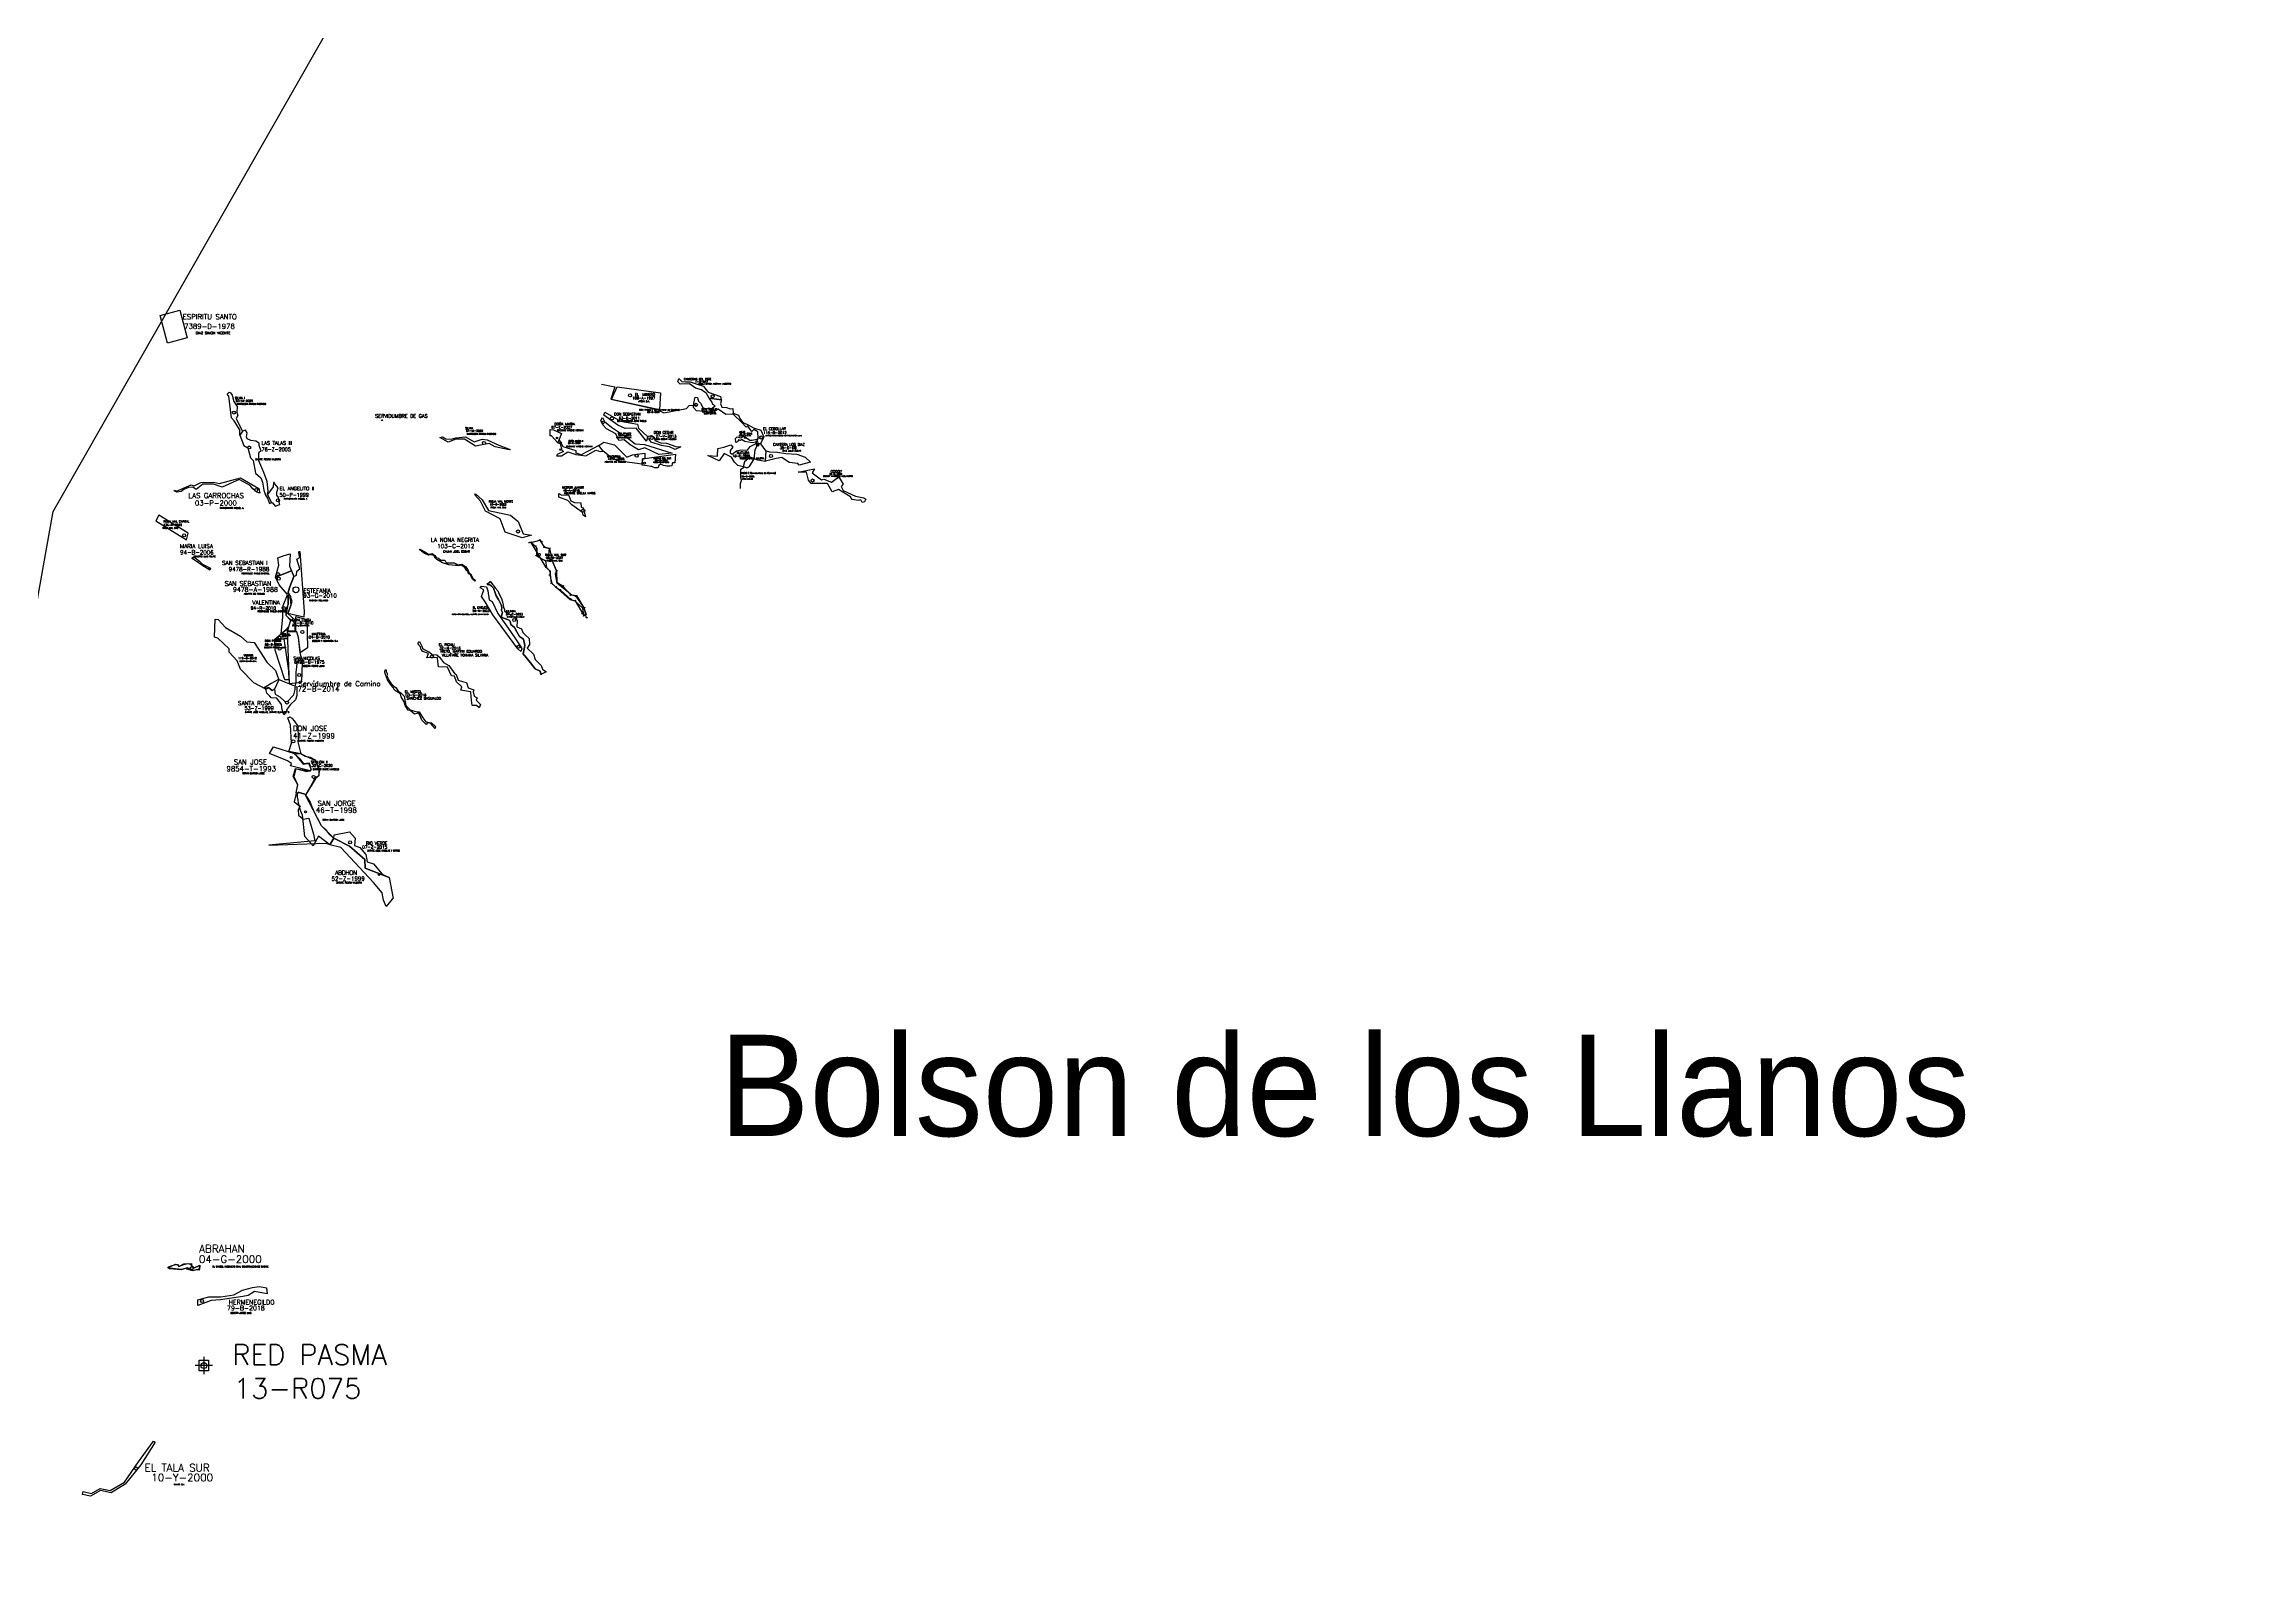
# Model space of a CAD drawing. Header units: metres. Extents: x -4406421 to 6012633, y 6449185 to 13337258.
# Drawn here: x 3409947 to 3453502, y 6719627 to 6749711 of the extents above; entities that cross this region are included whole.
import ezdxf

# ---------------------------------------------------------------- set-up
doc = ezdxf.new("R2010")
doc.units = ezdxf.units.M
doc.header["$LTSCALE"] = 20
doc.header["$MEASUREMENT"] = 0
for name, color, linetype in [('CANTERAS', 6, 'CONTINUOUS'), ('CANTERAS-SC', 6, 'CONTINUOUS'), ('LINEA DE RIVERA', 160, 'CONTINUOUS'), ('MANIFEST-TEMP', 3, 'CONTINUOUS'), ('P.A.S.M.A puntos', 241, 'CONTINUOUS'), ('SERVIDUMBRE', 44, 'CONTINUOUS'), ('ZONAS', 5, 'CONTINUOUS')]:
    doc.layers.add(name, color=color, linetype=linetype)
doc.styles.add('ROMANS', font='romans.shx', dxfattribs={"oblique": 1.17516e-08, "height": 3})

msp = doc.modelspace()

# ---------------------------------------------------------------- linework, layer by layer
at = {"layer": 'CANTERAS', "ltscale": 100}
for points in [[(3412380, 6743814), (3412235, 6744359), (3412622, 6744462), (3412766, 6743917)], [(3413857, 6742077), (3413810, 6741993), (3413810, 6742103), (3413698, 6742276), (3413645, 6742340), (3413589, 6742766), (3413558, 6742807), (3413600, 6742845), (3413626, 6742829), (3413654, 6742783), (3413687, 6742658), (3413754, 6742562), (3413747, 6742440), (3413770, 6742383), (3413738, 6742322), (3413826, 6742133)], [(3421141, 6742702), (3421255, 6742949), (3422109, 6742834), (3422085, 6742493)], [(3422447, 6743045), (3422470, 6743114), (3422528, 6743056), (3422603, 6743045), (3422694, 6743051), (3422809, 6743007), (3422957, 6742963), (3423001, 6742896), (3423046, 6742845), (3423288, 6742760), (3423306, 6742695), (3423065, 6742724), (3423013, 6742820), (3422916, 6742891), (3422800, 6742926), (3422676, 6743012), (3422497, 6743000)], [(3422794, 6742745), (3422835, 6742742), (3422843, 6742705), (3422856, 6742664), (3422897, 6742625), (3422940, 6742542), (3422999, 6742517), (3423068, 6742537), (3423107, 6742518), (3423184, 6742573), (3423142, 6742598), (3423118, 6742653), (3423065, 6742724), (3423308, 6742694), (3423290, 6742620), (3423317, 6742546), (3423412, 6742542), (3423479, 6742518), (3423534, 6742519), (3423540, 6742433), (3423539, 6742409), (3423397, 6742406), (3423246, 6742510), (3423172, 6742475), (3423184, 6742435), (3423127, 6742431), (3422969, 6742465), (3422817, 6742475), (3422755, 6742545), (3422763, 6742630)], [(3420964, 6742344), (3421004, 6742263), (3421141, 6742151), (3421456, 6741942), (3421608, 6741825), (3421789, 6741809), (3422338, 6741640), (3422075, 6741612), (3421798, 6741747), (3421674, 6741704), (3421510, 6741808), (3421388, 6741902), (3421283, 6741892), (3421225, 6742025), (3421040, 6742124), (3420969, 6742200), (3420928, 6742284)], [(3421006, 6742450), (3421318, 6742270), (3421656, 6742211), (3421672, 6742137), (3421850, 6741968), (3421833, 6741878), (3421625, 6742137), (3421411, 6742125), (3421265, 6742192), (3420988, 6742388)], [(3424079, 6741827), (3423992, 6741834), (3424033, 6741944), (3424027, 6742061), (3423948, 6742110), (3423908, 6742070), (3423824, 6742177), (3423800, 6742152), (3423716, 6742241), (3423539, 6742409), (3423540, 6742433), (3423645, 6742388), (3423669, 6742324), (3423734, 6742247), (3423821, 6742208), (3423943, 6742138), (3424086, 6742096), (3424143, 6741961)], [(3414231, 6741680), (3414187, 6741791), (3414187, 6741835), (3414124, 6741877), (3414025, 6741890), (3414025, 6741890), (3413953, 6741924), (3413936, 6741964), (3413952, 6742041), (3413920, 6742092), (3413857, 6742077), (3413810, 6741993), (3413887, 6741794), (3413965, 6741745), (3414021, 6741549), (3414071, 6741499), (3414114, 6741249), (3414224, 6741155), (3414258, 6741070), (3414279, 6740910), (3414315, 6740811), (3414353, 6740752), (3414394, 6740647), (3414434, 6740667), (3414355, 6740832), (3414366, 6740890), (3414348, 6741083), (3414281, 6741261), (3414181, 6741491), (3414180, 6741633), (3414195, 6741676)], [(3418430, 6741863), (3418586, 6741919), (3418687, 6741901), (3418915, 6741798), (3419139, 6741715), (3419121, 6741706), (3418845, 6741767), (3418727, 6741833), (3418454, 6741778), (3418241, 6741917), (3418070, 6741915), (3417920, 6741855), (3417755, 6741948), (3417804, 6741962), (3417873, 6741921), (3417975, 6741920), (3418069, 6741946), (3418261, 6741966)], [(3420082, 6741843), (3419956, 6741984), (3419927, 6741981), (3419927, 6742105), (3419998, 6742102), (3420157, 6742029)], [(3420127, 6741829), (3420152, 6741717), (3420117, 6741716), (3420117, 6741704), (3420165, 6741701), (3420190, 6741671), (3420068, 6741613), (3420057, 6741587), (3420155, 6741585), (3420281, 6741669), (3420434, 6741612), (3420634, 6741589), (3420830, 6741703), (3420923, 6741676), (3420979, 6741683), (3420892, 6741794), (3420665, 6741673), (3420540, 6741611), (3420446, 6741641), (3420442, 6741690), (3420184, 6741768), (3420110, 6741912), (3420082, 6741843)], [(3420979, 6741683), (3420892, 6741794), (3420987, 6741855), (3421202, 6741807), (3421336, 6741664), (3421443, 6741563), (3421553, 6741607), (3421797, 6741643), (3421797, 6741535), (3421755, 6741529), (3421745, 6741423), (3421296, 6741481), (3421169, 6741528)], [(3421863, 6741978), (3421929, 6741989), (3421980, 6741956), (3421995, 6741892), (3422111, 6741844), (3422227, 6741835), (3422407, 6741774), (3422505, 6741764), (3422396, 6741714), (3422283, 6741764), (3422128, 6741791), (3421921, 6741861), (3421881, 6741919), (3421858, 6741926)], [(3423587, 6741927), (3423618, 6741965), (3423695, 6741941), (3423757, 6741974), (3423849, 6741912), (3423865, 6741898), (3423917, 6741895), (3424026, 6741926), (3424000, 6741861), (3423915, 6741846), (3423769, 6741870), (3423707, 6741911), (3423693, 6741899), (3423664, 6741887), (3423652, 6741909), (3423626, 6741864), (3423593, 6741851)], [(3424191, 6741687), (3424255, 6741667), (3424416, 6741658), (3424578, 6741636), (3424795, 6741624), (3424962, 6741563), (3425064, 6741463), (3424843, 6741407), (3424817, 6741436), (3424647, 6741459), (3424501, 6741556), (3424392, 6741534), (3424181, 6741483)], [(3425144, 6741334), (3425099, 6741250), (3425286, 6741116), (3425332, 6741128), (3425483, 6741070), (3425596, 6741154), (3425631, 6741159), (3425709, 6741026), (3425670, 6740985), (3425713, 6740906), (3425957, 6740790), (3426120, 6740760), (3426156, 6740730), (3426130, 6740678), (3426087, 6740670), (3426060, 6740718), (3426007, 6740706), (3425890, 6740725), (3425854, 6740780), (3425616, 6740927), (3425495, 6740876), (3425399, 6741044), (3425082, 6741040), (3425028, 6741109), (3424986, 6741267), (3424824, 6741266)], [(3418443, 6740816), (3418454, 6740837), (3418588, 6740720), (3418713, 6740511), (3419148, 6740417), (3419300, 6740295), (3419397, 6740050), (3419561, 6740023), (3419380, 6739973), (3419045, 6740085), (3418941, 6740348), (3418653, 6740499), (3418553, 6740692)], [(3420098, 6740847), (3420158, 6740812), (3420290, 6740818), (3420341, 6740703), (3420408, 6740669), (3420534, 6740663), (3420541, 6740578), (3420581, 6740561), (3420628, 6740383), (3420583, 6740418), (3420570, 6740471), (3420359, 6740622), (3420278, 6740708), (3420100, 6740774)], [(3415072, 6738402), (3414755, 6738480), (3414816, 6738632), (3414842, 6738713), (3414791, 6738839), (3414762, 6738897), (3414797, 6739006), (3414871, 6739209), (3414927, 6739231), (3414931, 6739313), (3414993, 6739357), (3414930, 6739548), (3414990, 6739582), (3414976, 6739637), (3414974, 6739692), (3414981, 6739698), (3414994, 6739701), (3415078, 6738514)], [(3417362, 6739746), (3417469, 6739689), (3417528, 6739646), (3417605, 6739660), (3417656, 6739622), (3417678, 6739580), (3417727, 6739572), (3417771, 6739532), (3417851, 6739530), (3417881, 6739477), (3418034, 6739476), (3418127, 6739428), (3418146, 6739441), (3418186, 6739452), (3418257, 6739402), (3418315, 6739328), (3418325, 6739284), (3418358, 6739257), (3418385, 6739212), (3418402, 6739177), (3418456, 6739126), (3418446, 6739118), (3418398, 6739157), (3418355, 6739244), (3418320, 6739262), (3418303, 6739316), (3418286, 6739320), (3418247, 6739388), (3418194, 6739416), (3418181, 6739432), (3418125, 6739418), (3417929, 6739437), (3417809, 6739477), (3417692, 6739543), (3417656, 6739580), (3417651, 6739610), (3417600, 6739638), (3417534, 6739630), (3417454, 6739664), (3417360, 6739732), (3417344, 6739734)], [(3419552, 6739878), (3419727, 6739927), (3419811, 6739783), (3419914, 6739758), (3419970, 6739526), (3420053, 6739315), (3420064, 6739084), (3420358, 6738844), (3420449, 6738831), (3420597, 6738592), (3420638, 6738457), (3420597, 6738445), (3420575, 6738581), (3420421, 6738718), (3420324, 6738749), (3419958, 6739076), (3419927, 6739315), (3419850, 6739383)], [(3413214, 6739334), (3413056, 6739429), (3412990, 6739477), (3412869, 6739561), (3412875, 6739586), (3412925, 6739573), (3413013, 6739507), (3413074, 6739453), (3413227, 6739374)], [(3414803, 6739656), (3414789, 6739414), (3414826, 6739322), (3414513, 6739194), (3414575, 6739431), (3414558, 6739577), (3414684, 6739622)], [(3414826, 6739322), (3414871, 6739209), (3414797, 6739006), (3414747, 6738854), (3414584, 6739045), (3414513, 6739194)], [(3414664, 6738636), (3414745, 6738847), (3414761, 6738836), (3414761, 6738657), (3414707, 6738550), (3414714, 6738441), (3414810, 6738347), (3414769, 6738210), (3414720, 6738155), (3414622, 6738076), (3414659, 6738413)], [(3414761, 6738836), (3414791, 6738839), (3414816, 6738632), (3414755, 6738480), (3414897, 6738343), (3414890, 6738132), (3414747, 6738130), (3414812, 6738345), (3414721, 6738436), (3414762, 6738655)], [(3418577, 6739014), (3418675, 6739001), (3418701, 6738923), (3418724, 6738748), (3418784, 6738711), (3418897, 6738474), (3419025, 6738302), (3419100, 6738190), (3419236, 6737994), (3419363, 6737801), (3419371, 6737780), (3419354, 6737725), (3419293, 6737778), (3418802, 6738450), (3418647, 6738705), (3418577, 6738814), (3418621, 6738947), (3418548, 6738981)], [(3418692, 6739065), (3418746, 6739110), (3418796, 6739041), (3418846, 6738985), (3418895, 6738927), (3418922, 6738858), (3418969, 6738774), (3418997, 6738679), (3419008, 6738605), (3419026, 6738554), (3419032, 6738526), (3419126, 6738466), (3419173, 6738415), (3419251, 6738398), (3419278, 6738335), (3419273, 6738211), (3419366, 6738173), (3419390, 6738100), (3419446, 6738049), (3419514, 6737983), (3419524, 6737868), (3419477, 6737794), (3419599, 6737673), (3419631, 6737568), (3419750, 6737450), (3419780, 6737380), (3419852, 6737326), (3419748, 6737273), (3419730, 6737341), (3419634, 6737384), (3419539, 6737503), (3419397, 6737684), (3419430, 6737847), (3419401, 6737968), (3419322, 6738022), (3419274, 6738113), (3419226, 6738198), (3419156, 6738262), (3419143, 6738327), (3419119, 6738344), (3418961, 6738404), (3418991, 6738500), (3418968, 6738538), (3418978, 6738602), (3418965, 6738645), (3418914, 6738755), (3418868, 6738825), (3418842, 6738882), (3418810, 6738974), (3418772, 6739015), (3418733, 6739048), (3418711, 6739040), (3418695, 6739049)], [(3414082, 6737106), (3413822, 6737380), (3413755, 6737541), (3413600, 6737716), (3413600, 6737779), (3413372, 6737991), (3413308, 6738009), (3413321, 6738366), (3413378, 6738357), (3413528, 6738199), (3413824, 6738030), (3413944, 6737917), (3414093, 6737904), (3414343, 6737514), (3414511, 6737353), (3414575, 6737166), (3414494, 6736984), (3414446, 6736958), (3414374, 6737017), (3414323, 6736984)], [(3415000, 6737703), (3414962, 6738006), (3414932, 6738113), (3414912, 6738113), (3414914, 6738415), (3415128, 6738361), (3415140, 6737797)], [(3414499, 6737973), (3414622, 6738076), (3414720, 6738155), (3414769, 6738210), (3414747, 6738130), (3414742, 6738113), (3414747, 6737976), (3414677, 6737976)], [(3414499, 6737972), (3414677, 6737976), (3414769, 6737347), (3414776, 6737171), (3414694, 6737171), (3414505, 6737755)], [(3416694, 6737365), (3416693, 6737331), (3416721, 6737280), (3416707, 6737255), (3416734, 6737183), (3416785, 6737105), (3416843, 6737044), (3416894, 6737009), (3416930, 6736945), (3416987, 6736909), (3417050, 6736844), (3417085, 6736663), (3417171, 6736575), (3417299, 6736534), (3417343, 6736540), (3417421, 6736416), (3417479, 6736339), (3417589, 6736320), (3417671, 6736250), (3417663, 6736211), (3417570, 6736311), (3417513, 6736319), (3417483, 6736285), (3417397, 6736373), (3417370, 6736440), (3417338, 6736509), (3417253, 6736493), (3417168, 6736566), (3417130, 6736569), (3417069, 6736660), (3417050, 6736737), (3416993, 6736833), (3416978, 6736893), (3416858, 6736967), (3416831, 6737018), (3416793, 6737061), (3416775, 6737091), (3416719, 6737170), (3416679, 6737276), (3416671, 6737322), (3416674, 6737368)], [(3414930, 6737037), (3414930, 6736860), (3414908, 6736771), (3414806, 6736683), (3414729, 6736577), (3414741, 6736563), (3414673, 6736480), (3414645, 6736582), (3414630, 6736683), (3414539, 6736808), (3414424, 6736811), (3414402, 6736849), (3414340, 6736907), (3414323, 6736984), (3414374, 6737017), (3414446, 6736958), (3414494, 6736984), (3414504, 6736888), (3414594, 6736833), (3414689, 6736748), (3414746, 6736744), (3414872, 6736873), (3414897, 6736976), (3414897, 6737028)], [(3414930, 6737037), (3414930, 6736860), (3414908, 6736771), (3414806, 6736683), (3414729, 6736577), (3414741, 6736563), (3414673, 6736480), (3414645, 6736582), (3414630, 6736683), (3414539, 6736808), (3414424, 6736811), (3414402, 6736849), (3414340, 6736907), (3414323, 6736984), (3414374, 6737017), (3414446, 6736958), (3414494, 6736984), (3414504, 6736888), (3414594, 6736833), (3414689, 6736748), (3414746, 6736744), (3414872, 6736873), (3414897, 6736976), (3414897, 6737028)], [(3414897, 6735710), (3415008, 6735713), (3415014, 6735711), (3415014, 6735712), (3415096, 6735664), (3415197, 6735645), (3415291, 6735591), (3415369, 6735390), (3415364, 6735276), (3415306, 6735227), (3415113, 6734904), (3415091, 6734908), (3415090, 6734910), (3414961, 6734949), (3414956, 6734934), (3414916, 6734941), (3414949, 6735099), (3414860, 6735263), (3414908, 6735417), (3415197, 6735369), (3415213, 6735395), (3415206, 6735454), (3415175, 6735527), (3415061, 6735509)], [(3412978, 6724932), (3413194, 6724996), (3413433, 6724994), (3413687, 6725033), (3413857, 6725123), (3414060, 6725181), (3414194, 6725199), (3414335, 6725170), (3414349, 6725051), (3414098, 6725101), (3413973, 6725022), (3413865, 6724999), (3413427, 6724935), (3413241, 6724923), (3412980, 6724822)]]:
    msp.add_lwpolyline(points, close=True, dxfattribs=at)
at = {"layer": 'CANTERAS', "color": 6, "linetype": 'Continuous'}
msp.add_lwpolyline([(3421743, 6741404), (3421755, 6741529), (3422402, 6741621), (3422389, 6741451), (3422341, 6741449), (3422334, 6741428), (3422329, 6741394), (3422288, 6741387), (3422230, 6741381), (3422167, 6741395), (3422110, 6741421), (3422075, 6741398), (3422061, 6741357), (3422049, 6741350), (3421998, 6741351), (3421965, 6741367), (3421934, 6741378), (3421919, 6741379), (3421843, 6741390)], close=True, dxfattribs=at)
at = {"layer": 'CANTERAS', "linetype": 'Continuous'}
for points in [[(3423038, 6741594), (3423229, 6741582), (3423239, 6741732), (3423358, 6741761), (3423497, 6741804), (3423533, 6741757), (3423480, 6741692), (3423482, 6741647), (3423524, 6741623), (3423604, 6741689), (3423691, 6741706), (3423825, 6741699), (3423879, 6741773), (3423992, 6741834), (3424079, 6741827), (3424182, 6741682), (3424172, 6741478), (3424029, 6741503), (3423878, 6741559), (3423761, 6741470), (3423736, 6741373), (3423631, 6741396), (3423566, 6741461), (3423508, 6741561), (3423362, 6741631), (3423263, 6741490), (3423176, 6741531)], [(3413405, 6741044), (3413819, 6741154), (3414182, 6740945), (3414205, 6740854), (3414142, 6740870), (3414065, 6740935), (3414010, 6741004), (3413794, 6741120), (3413458, 6740972), (3413291, 6741031), (3413080, 6741029), (3412948, 6740922), (3412878, 6740972), (3412793, 6740965), (3412704, 6740925), (3412653, 6740883), (3412562, 6740869), (3412515, 6740897), (3412522, 6740909), (3412558, 6740891), (3412845, 6741018), (3412906, 6740994), (3413039, 6741064), (3413290, 6741067)], [(3414488, 6741061), (3414469, 6741059), (3414466, 6740975), (3414356, 6740827), (3414435, 6740661), (3414444, 6740669), (3414508, 6740598), (3414598, 6740628), (3414586, 6740682), (3414573, 6740766), (3414540, 6740811), (3414538, 6740870), (3414563, 6740958), (3414492, 6741039), (3414488, 6741061)], [(3414471, 6735844), (3414883, 6735712), (3415060, 6735507), (3415174, 6735526), (3415203, 6735452), (3415209, 6735393), (3415196, 6735370), (3414806, 6735473), (3414829, 6735516), (3414746, 6735573), (3414395, 6735712)], [(3414961, 6734949), (3415090, 6734910), (3415415, 6734297), (3415659, 6734041), (3415583, 6733916), (3415360, 6734082), (3415255, 6733896), (3415087, 6734077), (3415046, 6734501), (3415007, 6734593), (3414981, 6734690), (3414965, 6734737), (3414958, 6734800), (3414945, 6734848), (3414945, 6734898)], [(3410718, 6721151), (3410878, 6721113), (3411052, 6721213), (3411252, 6721173), (3411534, 6721335), (3411809, 6721737), (3412105, 6722144), (3412137, 6722125), (3411852, 6721682), (3411544, 6721297), (3411268, 6721125), (3411058, 6721173), (3410859, 6721058), (3410705, 6721096)]]:
    msp.add_lwpolyline(points, close=True, dxfattribs=at)
msp.add_lwpolyline([(3424004, 6741802, -1), (3424044, 6741802, -1)], format="xyb", close=True, dxfattribs=at)
at = {"layer": 'CANTERAS', "color": 6, "ltscale": 100}
for points in [[(3412210, 6740418), (3412151, 6740305), (3412757, 6739929), (3412787, 6740062)], [(3417352, 6737922), (3417399, 6737832), (3417409, 6737790), (3417445, 6737770), (3417550, 6737711), (3417599, 6737666), (3417696, 6737663), (3417744, 6737615), (3417824, 6737512), (3417931, 6737451), (3418047, 6737287), (3418073, 6737272), (3418113, 6737161), (3418199, 6737136), (3418279, 6737114), (3418314, 6737008), (3418425, 6736970), (3418411, 6736931), (3418429, 6736843), (3418489, 6736815), (3418468, 6736765), (3418556, 6736681), (3418532, 6736615), (3418479, 6736665), (3418389, 6736664), (3418380, 6736766), (3418365, 6736924), (3418358, 6736933), (3418166, 6736965), (3418189, 6737029), (3418079, 6737126), (3418042, 6737241), (3417981, 6737244), (3417903, 6737419), (3417729, 6737425), (3417706, 6737593), (3417698, 6737611), (3417499, 6737605), (3417530, 6737685), (3417418, 6737726), (3417383, 6737764), (3417370, 6737821), (3417321, 6737876)], [(3415659, 6734041), (3415666, 6734109), (3415969, 6734168), (3416083, 6734044), (3416071, 6733898), (3416174, 6733862), (3416291, 6733723), (3416323, 6733578), (3416448, 6733535), (3416613, 6733333), (3416754, 6733265), (3416282, 6733452), (3416271, 6733622), (3415971, 6733886)]]:
    msp.add_lwpolyline(points, close=True, dxfattribs=at)
at = {"layer": 'CANTERAS'}
for points in [[(3415035, 6737262), (3415043, 6737572), (3415008, 6737639), (3414962, 6738006), (3414932, 6738113), (3414742, 6738113), (3414780, 6737098), (3415027, 6737124)], [(3414803, 6736437), (3414822, 6736420), (3414831, 6736410), (3414880, 6736361), (3414951, 6736257), (3414956, 6736022), (3414952, 6735948), (3415014, 6735711), (3414776, 6735755), (3414825, 6735919), (3414808, 6736271), (3414753, 6736417)], [(3415583, 6733916), (3415583, 6733916), (3415659, 6734041), (3415971, 6733886), (3416271, 6733622), (3416282, 6733452), (3416754, 6733265), (3416835, 6732852), (3416810, 6732840), (3416693, 6732699), (3416641, 6732822), (3416615, 6732964), (3416443, 6733167), (3415799, 6733863)], [(3413021, 6725616), (3413004, 6725563), (3413008, 6725521), (3412946, 6725524), (3412879, 6725510), (3412765, 6725537), (3412767, 6725569), (3412647, 6725524), (3412421, 6725549), (3412397, 6725576), (3412451, 6725600), (3412537, 6725642), (3412592, 6725624), (3412603, 6725593), (3412703, 6725647), (3412853, 6725654), (3412857, 6725610), (3412907, 6725568)]]:
    msp.add_lwpolyline(points, close=True, dxfattribs=at)
at = {"layer": 'CANTERAS', "ltscale": 100}
for centre, radius in [((3421506, 6742781), 30), ((3423137, 6742764), 30), ((3423137, 6742764), 30), ((3413691, 6742442), 30), ((3421151, 6742329), 30), ((3418624, 6741842), 30), ((3420137, 6741848), 15), ((3420974, 6742247), 24.8), ((3421934, 6741939), 30), ((3423769, 6741941), 9.55), ((3424092, 6741950), 30), ((3413993, 6741753), 30), ((3424286, 6741584), 30), ((3425107, 6741101), 30), ((3414562, 6740709), 30), ((3419295, 6740095), 30), ((3420583, 6740507), 30), ((3413200, 6739358), 10), ((3414561, 6739255), 30), ((3418076, 6739444), 4.77), ((3419705, 6739639), 30), ((3414576, 6739165), 30), ((3414779, 6738812), 30), ((3414672, 6738586), 30), ((3419221, 6738350), 30), ((3414591, 6738003), 30), ((3415042, 6738111), 30), ((3414591, 6737784), 30), ((3417597, 6737629), 30), ((3419305, 6737820), 30), ((3414739, 6736720), 30), ((3414739, 6736720), 30), ((3415263, 6735254), 30), ((3413063, 6724912), 30)]:
    msp.add_circle(centre, radius, dxfattribs=at)
at = {"layer": 'CANTERAS', "color": 6, "ltscale": 100}
for centre, radius in [((3422808, 6742594), 30), ((3421637, 6741589), 30), ((3412708, 6740018), 30), ((3414915, 6738946), 57.9), ((3415983, 6733962), 30)]:
    msp.add_circle(centre, radius, dxfattribs=at)
at = {"layer": 'CANTERAS', "linetype": 'Continuous'}
for centre, radius in [((3420067, 6741941), 15.4), ((3424024, 6741802), 20), ((3414131, 6740915), 30), ((3414821, 6735637), 20), ((3415101, 6734563), 20), ((3411759, 6721607), 30)]:
    msp.add_circle(centre, radius, dxfattribs=at)
at = {"layer": 'CANTERAS', "color": 6, "linetype": 'Continuous'}
msp.add_circle((3421793, 6741445), 20, dxfattribs=at)
at = {"layer": 'CANTERAS'}
for centre, radius in [((3414979, 6737263), 30), ((3414863, 6735955), 30), ((3416552, 6733324), 15.1), ((3412859, 6725560), 30)]:
    msp.add_circle(centre, radius, dxfattribs=at)
at = {"layer": 'CANTERAS-SC', "ltscale": 100}
msp.add_lwpolyline([(3412380, 6743814), (3412235, 6744359), (3412622, 6744462), (3412766, 6743917)], close=True, dxfattribs=at)
msp.add_circle((3414303, 6737014), 14.9, dxfattribs=at)
at = {"layer": 'CANTERAS-SC', "color": 11, "linetype": 'Continuous'}
msp.add_circle((3413063, 6724912), 30, dxfattribs=at)
at = {"layer": 'LINEA DE RIVERA', "color": 5, "ltscale": 100}
for points in [[(3419530, 6739882), (3419555, 6739878), (3419647, 6739799), (3419664, 6739751), (3419662, 6739616), (3419838, 6739518), (3419855, 6739387), (3419929, 6739315), (3419925, 6739231), (3419961, 6739074), (3420045, 6738998), (3420131, 6738937), (3420341, 6738756), (3420425, 6738729), (3420574, 6738472), (3420604, 6738436)], [(3420646, 6738394), (3420602, 6738587), (3420442, 6738820), (3420342, 6738840), (3420183, 6739018), (3420067, 6739084), (3420036, 6739254), (3420056, 6739316), (3419971, 6739523), (3419898, 6739568), (3419917, 6739758), (3419811, 6739784), (3419760, 6739889), (3419721, 6739926)], [(3418689, 6739076), (3418695, 6739049), (3418711, 6739040), (3418733, 6739048), (3418772, 6739015), (3418810, 6738974), (3418842, 6738882), (3418868, 6738825), (3418914, 6738755), (3418965, 6738645), (3418978, 6738602), (3418968, 6738538), (3418991, 6738500), (3418961, 6738404), (3419119, 6738344), (3419143, 6738327), (3419156, 6738262), (3419226, 6738198), (3419274, 6738113), (3419322, 6738022), (3419401, 6737968), (3419430, 6737847), (3419397, 6737684), (3419539, 6737503), (3419634, 6737384), (3419730, 6737341), (3419750, 6737267)], [(3418745, 6739112), (3418796, 6739041), (3418846, 6738985), (3418895, 6738927), (3418922, 6738858), (3418969, 6738774), (3418997, 6738679), (3419008, 6738605), (3419026, 6738554), (3419032, 6738526), (3419126, 6738466), (3419173, 6738415), (3419251, 6738398), (3419278, 6738335), (3419273, 6738211), (3419366, 6738173), (3419390, 6738100), (3419446, 6738049), (3419514, 6737983), (3419524, 6737868), (3419477, 6737794), (3419599, 6737673), (3419631, 6737568), (3419750, 6737450), (3419780, 6737380), (3419855, 6737324)], [(3414885, 6735708), (3414989, 6735612), (3415061, 6735509), (3415172, 6735516), (3415212, 6735391), (3415138, 6735356), (3414910, 6735411), (3414874, 6735263), (3414945, 6735100), (3414911, 6734940)], [(3415004, 6735712), (3415098, 6735667), (3415301, 6735577), (3415370, 6735397), (3415363, 6735273), (3415282, 6735237), (3415258, 6735170), (3415113, 6734904)], [(3414919, 6734937), (3414915, 6734900), (3414882, 6734762), (3414996, 6734674), (3414960, 6734605), (3414967, 6734500), (3415056, 6734416), (3415171, 6734439), (3415260, 6734122), (3415290, 6733991), (3414378, 6733909), (3415506, 6733947), (3415586, 6733919)], [(3415097, 6734902), (3415122, 6734865), (3415198, 6734757), (3415230, 6734665), (3415284, 6734547), (3415297, 6734521), (3415411, 6734293), (3415489, 6734221), (3415564, 6734133), (3415654, 6734047)]]:
    msp.add_lwpolyline(points, dxfattribs=at)
for centre in [(3419530, 6739882), (3419555, 6739878), (3419647, 6739799), (3419664, 6739751), (3419721, 6739926), (3419760, 6739889), (3419811, 6739784), (3419917, 6739758), (3419662, 6739616), (3419838, 6739518), (3419855, 6739387), (3419898, 6739568), (3419925, 6739231), (3419929, 6739315), (3419971, 6739523), (3420036, 6739254), (3420056, 6739316), (3419961, 6739074), (3420045, 6738998), (3420067, 6739084), (3420131, 6738937), (3420183, 6739018), (3420342, 6738840), (3420442, 6738820), (3420341, 6738756), (3420425, 6738729), (3420574, 6738472), (3420602, 6738587), (3420604, 6738436), (3420646, 6738394)]:
    msp.add_circle(centre, 5, dxfattribs=at)
at = {"layer": 'MANIFEST-TEMP', "color": 5, "ltscale": 100}
msp.add_lwpolyline([(3420082, 6741843), (3419956, 6741984), (3419927, 6741981), (3419927, 6742105)], dxfattribs=at)
at = {"layer": 'MANIFEST-TEMP', "ltscale": 100}
msp.add_lwpolyline([(3412406, 6725587), (3412451, 6725607), (3412538, 6725633), (3412577, 6725632), (3412601, 6725596), (3412704, 6725633), (3412783, 6725655), (3412826, 6725642), (3412908, 6725569), (3413018, 6725610), (3413009, 6725539), (3412887, 6725515), (3412775, 6725566), (3412654, 6725533), (3412424, 6725557), (3412390, 6725563)], close=True, dxfattribs=at)
at = {"layer": 'MANIFEST-TEMP', "color": 6, "ltscale": 100}
msp.add_circle((3416709, 6737232), 4.13, dxfattribs=at)
at = {"layer": 'P.A.S.M.A puntos', "ltscale": 100}
for p, q in [((3413267, 6723639), (3412929, 6723639)), ((3413267, 6723639), (3412929, 6723639)), ((3413098, 6723808), (3413098, 6723470)), ((3413098, 6723808), (3413098, 6723470))]:
    msp.add_line(p, q, dxfattribs=at)
msp.add_lwpolyline([(3413005, 6723745), (3413191, 6723745), (3413191, 6723533), (3413005, 6723533)], close=True, dxfattribs=at)
msp.add_lwpolyline([(3413005, 6723745), (3413191, 6723745), (3413191, 6723533), (3413005, 6723533)], close=True, dxfattribs=at)
msp.add_circle((3413098, 6723639), 60, dxfattribs=at)
msp.add_circle((3413098, 6723639), 60, dxfattribs=at)
at = {"layer": 'SERVIDUMBRE', "lineweight": 30, "ltscale": 100}
for points in [[(3420940, 6743001), (3421207, 6742950), (3421129, 6742708), (3421927, 6742527), (3422031, 6742508), (3422171, 6742434), (3422622, 6742522), (3422674, 6742579), (3422808, 6742595)], [(3423688, 6740943), (3423688, 6741042), (3423706, 6741099), (3423689, 6741156), (3423690, 6741325), (3423764, 6741369), (3423813, 6741352), (3423865, 6741376), (3423955, 6741530), (3423973, 6741705), (3424035, 6741832), (3424026, 6741871), (3423983, 6741878)]]:
    msp.add_lwpolyline(points, dxfattribs=at)
at = {"layer": 'SERVIDUMBRE', "ltscale": 100}
msp.add_lwpolyline([(3416609, 6742300), (3416619, 6742294), (3416612, 6742282), (3416602, 6742288)], close=True, dxfattribs=at)
at = {"layer": 'SERVIDUMBRE', "linetype": 'Continuous'}
msp.add_lwpolyline([(3415043, 6737551), (3414987, 6737549), (3414942, 6737537), (3414912, 6737311), (3414910, 6737112), (3414895, 6737042), (3414727, 6737108), (3414570, 6737178), (3414424, 6737096), (3414303, 6737014)], dxfattribs=at)
at = {"layer": 'ZONAS', "ltscale": 100}
msp.add_lwpolyline([(3481193, 6671007), (3401307, 6668733), (3400799, 6688144), (3410122, 6740487), (3436066, 6785981), (3478901, 6786947), (3505263, 6772854), (3479600, 6731171)], close=True, dxfattribs=at)

# ---------------------------------------------------------------- texts
at = {"layer": 'CANTERAS', "linetype": 'Continuous', "style": 'ROMANS', "oblique": 0}
for s, height, p in [('ESPIRITU SANTO', 100, (3412680, 6744282)), ('7389-D-1978', 100, (3412710, 6744093)), ('7389-D-1978', 100, (3412710, 6744093)), ('DIAZ SIMON VICENTE', 50, (3412940, 6743987)), ('168-A-1997', 50, (3421550, 6742702)), ('EL  MINERO', 50, (3421606, 6742774)), ('DON SEBASTIAN', 50, (3421193, 6742387)), ('63-D-2011', 50, (3421285, 6742306)), ('AFEMA S.A.', 30, (3421674, 6742648)), ('LAS TALAS III', 70, (3414239, 6741806)), ('ALEJO', 30, (3423658, 6742047)), ('21-B-2016', 30, (3423667, 6742011)), ('ZARATE PEDRO VALENTIN', 30, (3414116, 6741503)), ('76-Z-2005', 70, (3414237, 6741680)), ('43-R-1998', 40, (3423537, 6741565)), ('NATURA', 50, (3423609, 6741624)), ('ROBLES DALILA VALERIA', 30, (3423674, 6741522)), ('CANTERA LOS DIAZ', 50, (3424327, 6741788)), ('35-D-08', 50, (3424461, 6741722)), ('EL ANGELITO II', 70, (3414593, 6740908)), ('LAS GARROCHAS', 100, (3412794, 6740754)), ('03-P-2000', 100, (3412922, 6740608)), ('PAPASTAMATI MIGUEL A.', 30, (3413415, 6740542)), ('50-P-1999', 70, (3414591, 6740782)), ('PAPASTAMATI MIGUEL A.', 30, (3414675, 6740725)), ('RIOJA VIAL SAU', 30, (3412284, 6740148)), ('RIOJA VIAL CAPITAL', 40, (3412301, 6740275)), ('136-R-2022', 40, (3412301, 6740204)), ('MARIA LUISA', 80, (3412626, 6739766)), ('94-B-2006', 80, (3412630, 6739644)), ('LA NONA NEGRITA', 80, (3417578, 6739889)), ('103-C-2012', 80, (3417703, 6739768)), ('CALIVA JOEL EDGAR', 40, (3417822, 6739678)), ('BONETTO LUIS FELIPE', 30, (3412893, 6739586)), ('SAN SEBASTIAN I', 80, (3413457, 6739436)), ('9478-R-1988', 80, (3413588, 6739313)), ('SAN SEBASTIAN', 90, (3413510, 6739022)), ('9478-A-1988', 90, (3413671, 6738906)), ('93-G-2010', 80, (3415060, 6738790)), ('ESTEFANIA', 80, (3415060, 6738888)), ('94-R-2010', 60, (3414024, 6738554)), ('VALENTINA', 80, (3414056, 6738655)), ('RODRIGUEZ PABLO GABRIEL', 30, (3414160, 6738504)), ('MARIA LUISA', 50, (3414806, 6738325)), ('DON PEDRO', 40, (3414302, 6737916)), ('BOSETTI y COMPAÑIA S.A', 20, (3414841, 6738228)), ('34-B-2010', 50, (3414845, 6738267)), ('104-B-2010', 50, (3415127, 6737986)), ('MARTINA', 50, (3415225, 6738048)), (' BOSETTI Y COMPAÑIA S.A', 30, (3415215, 6737921)), ('112-B-2012', 40, (3413777, 6737574)), (' BOSETTI COMPAÑIA S.R.L', 20, (3413793, 6737526)), ('VIVIANA', 40, (3413886, 6737632)), ('BOSETTI PEDRO JUAN', 30, (3414286, 6737790)), ('88-B-2005', 40, (3414303, 6737845)), ('SAN NICOLAS', 60, (3414864, 6737563)), ('6498-B-1975', 60, (3414879, 6737488)), ('BOSETTI PEDRO JUAN', 30, (3415044, 6737426)), ('SANTA ROSA', 80, (3413772, 6736668)), ('53-Z-1999', 70, (3413901, 6736573)), ('ZARATE JOSE NICOLAS, ZARATE E;ZARATE D', 30, (3413906, 6736514)), ('DON JOSE', 100, (3414858, 6736159)), ('41-Z-1999', 100, (3414859, 6736014)), ('ZARATE PEDRO VALENTIN', 30, (3414964, 6735950)), ('9854-T-1993', 100, (3413545, 6735364)), ('SAN JOSE', 100, (3413689, 6735497)), ('TERAN QUIROGA JOSE', 30, (3413858, 6735307)), ('46-T-1998', 100, (3415309, 6734547)), ('SAN JORGE', 100, (3415341, 6734682)), ('TERAN QUIROGA JOSE', 30, (3415434, 6734390)), ('52-Z-1999', 80, (3415616, 6733205)), ('ABDHON', 80, (3415688, 6733324)), ('ZARATE PEDRO VALENTIN', 30, (3415714, 6733150)), ('ABRAHAN', 150, (3413004, 6725868)), ('04-G-2000', 150, (3413000, 6725663)), ('GL CARBEL INGENIERO CIVIL CONSTRUCCIONES SACIFIC', 30, (3413268, 6725575)), ('HERMENEGILDO', 90, (3413586, 6724843)), ('79-B-2018', 90, (3413554, 6724728)), ('BOSETTI JORGE LUIS', 30, (3413622, 6724660)), ('EL TALA SUR', 150, (3411927, 6721546)), ('10-Y-2000', 150, (3412060, 6721354)), ('YAMIRI S.A', 30, (3412507, 6721277))]:
    msp.add_text(s, height=height, dxfattribs=at).set_placement(p)
at = {"layer": 'CANTERAS', "style": 'ROMANS'}
for s, height, p in [('SILVIA I', 40, (3413713, 6742709)), ('CANTERAS DEL ESTE', 40, (3422568, 6743083)), ('83-M-2022', 40, (3413730, 6742653)), ('MARTOCCIA RAMON FABRICIO', 30, (3413750, 6742597)), ('DE FRANCESCO JUAN PABLO', 30, (3421251, 6742259)), ('SILVIA', 40, (3418253, 6742117)), ('61-M-2022', 40, (3418270, 6742061)), ('MARTOCCIA RAMON FABRICIO', 30, (3418289, 6742005)), ('67-E-2007', 50, (3419955, 6742126)), ('DOÑA MARIA', 50, (3420014, 6742191)), ('ENCINAS VARGAS HERNAN', 30, (3420072, 6742076)), ('28-E-2008', 30, (3420281, 6741826)), ('DOÑA MARIA II', 30, (3420296, 6741867)), ('MERCADO LEILA IVANA', 20, (3421236, 6741938)), ('DON FRANCO', 30, (3421266, 6742013)), ('46-M-2013', 30, (3421277, 6741975)), ('VEGA CESAR NELSON', 30, (3421998, 6741901)), ('27-V-2013', 50, (3422012, 6741951)), ('ENCINAS VARGAS HERNAN', 30, (3420249, 6741756)), ('AGUIRRE DE ROBLES ', 30, (3421006, 6741455)), ('VALENTINA', 40, (3421051, 6741553)), ('44-A-2008', 40, (3421067, 6741506)), ('DIAZ JULIO CESAR', 30, (3424514, 6741673)), ('NESTOR JUNIOR', 40, (3420169, 6740942)), ('GODOY MARCELO ALEJANDRO', 30, (3425319, 6741173)), ('04-G-2009', 30, (3425441, 6741214)), ('GODOY', 50, (3425463, 6741254)), ('RIOJA VIAL NORTE', 40, (3418720, 6740666)), ('10-R-2022', 40, (3418736, 6740610)), ('RIOJA VIAL SAU', 30, (3418756, 6740554)), ('48-A-2018', 40, (3420186, 6740886)), ('AGUIRRE STELLA MARIS', 40, (3420205, 6740830)), ('RIOJA VIAL SUR', 40, (3419832, 6739612)), ('09-R-2022', 40, (3419849, 6739556)), ('RIOJA VIAL SAU', 30, (3419869, 6739500)), ('NIETO MARTIN EDUARDO y VILLAFAÑE JOHANA SILVINA', 20, (3417995, 6738450)), ('56-N-2023', 40, (3418398, 6738511)), ('EL CHELCO', 40, (3418401, 6738573)), ('57-C-2023', 40, (3419058, 6738441)), ('LILIANA', 40, (3419061, 6738503)), ('CARRIZO RAMON NICOLAS', 20, (3419077, 6738401)), ('JORGE LUIS', 20, (3414630, 6738063)), ('101-B-2024', 20, (3414633, 6738035)), ('BOSETTI Y CIA', 10, (3414640, 6738013))]:
    msp.add_text(s, height=height, dxfattribs=at).set_placement(p)
at = {"layer": 'CANTERAS', "color": 6, "style": 'ROMANS'}
for s, height, p in [('11-D-2014', 30, (3422793, 6743036)), ('DELLA BARCA HERNAN ALBERTO', 30, (3422859, 6742995)), ('DON PABLO', 40, (3422914, 6742485)), ('10-B-2014', 30, (3422924, 6742445)), ('BOSETTI y CIA S.A', 20, (3422967, 6742409)), (' DON CESAR', 50, (3421940, 6742025)), ('BOSETTI Y CIA SA', 20, (3423657, 6741976)), ('EL CEBOLLAR', 50, (3424133, 6742097)), ('115-B-2012', 50, (3424138, 6742019)), ('BARRIOS RAMON NICOLAS Y BARRIOS CABRERA JUAN', 20, (3424181, 6741977)), ('ROBLES NESTOR LUCIO', 20, (3421963, 6741448)), ('ARENAS DEL SUR', 30, (3421969, 6741522)), ('69-R-1996', 30, (3421998, 6741481)), ('AGUIRRE DE ROBLES ', 30, (3413887, 6738851))]:
    msp.add_text(s, height=height, dxfattribs=at).set_placement(p)
at = {"layer": 'CANTERAS', "linetype": 'Continuous', "style": 'ROMANS'}
for s, p in [('RODRIGUEZ PABLO GABRIEL', (3413839, 6739251)), ('GACHON ROLANDO', (3415179, 6738720))]:
    msp.add_text(s, height=30, dxfattribs=at).set_placement(p)
at = {"layer": 'CANTERAS', "color": 6, "linetype": 'Continuous', "style": 'ROMANS', "oblique": 0}
for s, height, p in [('EL PICHU', 50, (3417729, 6737838)), ('32-N-2016', 50, (3417745, 6737769)), ('NIETO, MARTIN EDUARDO', 50, (3417767, 6737705)), ('VILLAFAÑE YOHANA SILVANA', 50, (3417791, 6737630)), ('EL MISTOL ', 50, (3417061, 6736911)), ('03-S-2016', 50, (3417076, 6736843)), ('SANCHEZ BASUALDO', 50, (3417099, 6736778)), ('SHALOM II', 50, (3415210, 6735521)), ('32-C-2020', 50, (3415225, 6735453)), ('CARRIZO DANTE MARCELO', 30, (3415248, 6735389)), ('07-Z-2015', 60, (3416222, 6733838)), ('RIO VERDE', 60, (3416298, 6733916)), ('ZARATE JOSE NICOLAS Y OTROS', 30, (3416320, 6733783))]:
    msp.add_text(s, height=height, dxfattribs=at).set_placement(p)
at = {"layer": 'LINEA DE RIVERA', "linetype": 'Continuous', "style": 'ROMANS', "oblique": 0}
for s, p in [('300', (3419505, 6739874)), ('100', (3419553, 6739885)), ('114', (3419643, 6739806)), ('116', (3419659, 6739757)), ('107', (3419725, 6739934)), ('111', (3419761, 6739897)), ('121', (3419813, 6739792)), ('124', (3419916, 6739768)), ('131', (3419640, 6739620)), ('139', (3419819, 6739523)), ('144', (3419842, 6739395)), ('137', (3419895, 6739575)), ('159', (3419904, 6739232)), ('151', (3419906, 6739310)), ('147', (3419969, 6739531)), ('162', (3420025, 6739262)), ('154', (3420053, 6739324)), ('168', (3419936, 6739070)), ('301', (3420044, 6739005)), ('163', (3420068, 6739089)), ('182', (3420129, 6738944)), ('177', (3420185, 6739024)), ('302', (3420318, 6738830)), ('304', (3420418, 6738810)), ('219', (3420333, 6738764)), ('213', (3420423, 6738737)), ('303', (3420548, 6738468)), ('305', (3420581, 6738427)), ('306', (3420606, 6738593)), ('308', (3420652, 6738391))]:
    msp.add_text(s, height=6, dxfattribs=at).set_placement(p)
at = {"layer": 'P.A.S.M.A puntos', "linetype": 'Continuous', "style": 'ROMANS', "oblique": 0}
for s, p in [('RED PASMA', (3413660, 6723652)), ('RED PASMA', (3413660, 6723652)), ('13-R075', (3413686, 6722986)), ('13-R075', (3413686, 6722986))]:
    msp.add_text(s, height=400, dxfattribs=at).set_placement(p)
at = {"layer": 'SERVIDUMBRE', "linetype": 'Continuous', "style": 'ROMANS', "oblique": 0}
for s, height, p in [('SERVIDUMBRE DE GAS', 70, (3416478, 6742339)), ('SERVIDUMBRE DE GAS', 2, (3416602, 6742293)), ('ESPERANZA RESOURCE', 2, (3416603, 6742286)), ('11-E-2023', 2, (3416606, 6742290)), ('DON PABLO ( Servidumbre de Camino)', 30, (3421686, 6742481)), ('08-B-2021', 30, (3421847, 6742435)), ('ALEJO ( Servidumbre de Camino)', 30, (3423701, 6741234)), ('25-C-2025', 30, (3423709, 6741165)), ('CARRIZO ALEXIS JOSE', 15, (3423712, 6741123)), (' Servidumbre de Camino', 100, (3414895, 6737042)), ('72-B-2014', 100, (3414947, 6736940))]:
    msp.add_text(s, height=height, dxfattribs=at).set_placement(p)
at = {"layer": 'ZONAS'}
msp.add_text('Bolson de los Llanos', height=2000, dxfattribs=at).set_placement((3423262, 6728166))

doc.saveas('drawing.dxf')
